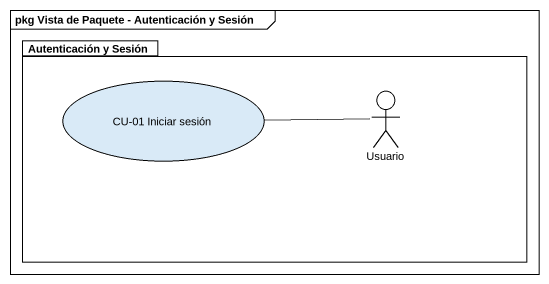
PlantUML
@startuml
mainframe pkg Vista de Paquete - Autenticación y Sesión
package "Autenticación y Sesión" as Autenticación_y_Sesión {
  usecase "CU-01 Iniciar sesión" as CU_01_Iniciar_sesión
  actor Usuario
}
Usuario -left- CU_01_Iniciar_sesión
@enduml
